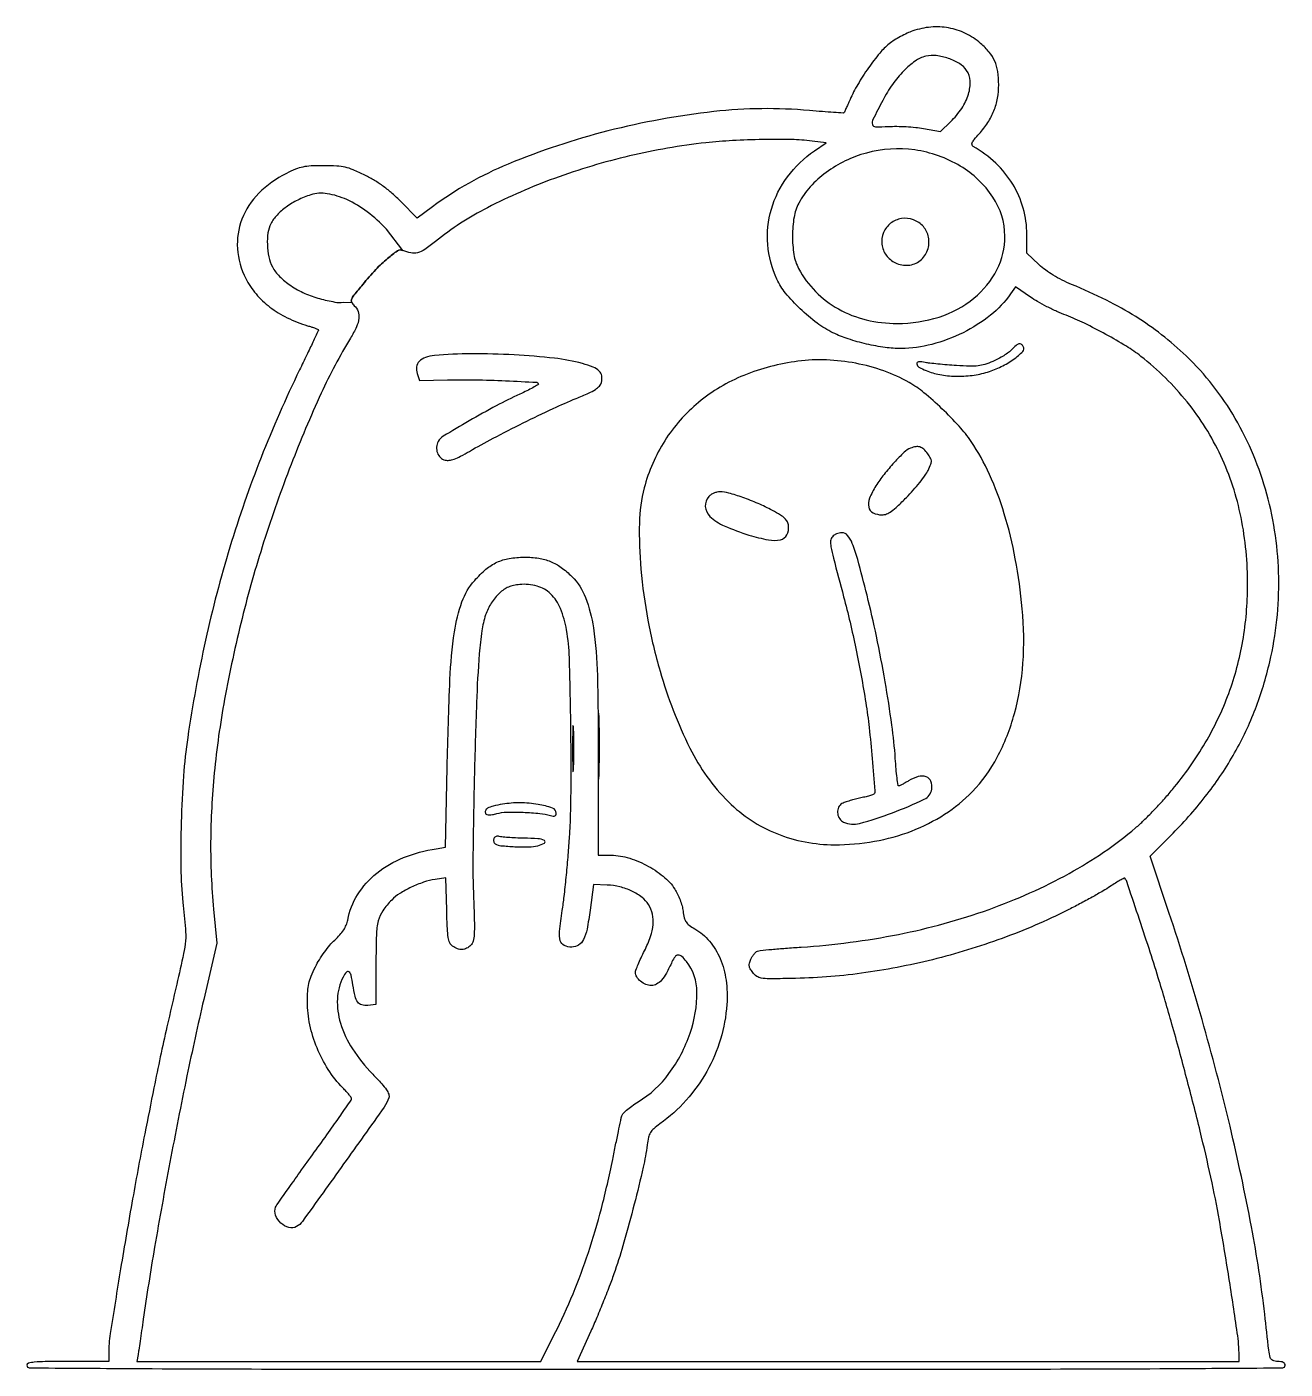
# Model space of a CAD drawing. Extents: x 0 to 492, y 0 to 525.
import ezdxf

# ---------------------------------------------------------------- set-up
doc = ezdxf.new("R2010")
doc.units = 0
doc.header["$MEASUREMENT"] = 0
doc.layers.add('OUTLINE', color=7, linetype='Continuous')

msp = doc.modelspace()

# ---------------------------------------------------------------- linework, layer by layer
at = {"layer": 'OUTLINE'}
for points in [[(306.023213, 492.073011, 0.04979), (268.657507, 491.650415, 0.034843), (227.199035, 484.086346, 0.035316), (188.22823, 471.140483, 0.061376), (158.586684, 454.407144), (152.673368, 450.036301), (146.220566, 456.520914, 0.018118), (142.879176, 459.6439, 0.021365), (139.49359, 462.340891, 0.02187), (135.962598, 464.685777, 0.020869), (132.185745, 466.752763, 0.012679), (127.556073, 468.896577, 0.045053), (124.453304, 469.918807, 0.044721), (121.206044, 470.372544, 0.012362), (116.051863, 470.5, 0.011538), (111.121186, 470.386205, 0.03931), (107.936454, 469.986899, 0.045516), (105.102136, 469.127874, 0.019602), (101.5, 467.5, 0.080312), (90.707793, 459.731167, 0.104797), (84.080415, 449.565952, 0.110973), (82.364799, 438.049512, 0.099133), (85.603252, 426.383469, 0.059329), (89.605241, 420.36635, 0.053415), (95.03897, 415.215979, 0.049955), (101.802792, 411.049688, 0.040441), (109.75, 407.954339, -0.008493), (111.379142, 407.436857, -0.013527), (112.751562, 406.933396, -0.007351), (113.862808, 406.47225, -0.299159), (114, 406.263476, -0.110554), (113.928745, 405.945152, -0.000248), (111.835839, 401.510181, -0.001642), (109.457069, 396.518427, -0.001018), (106.632644, 390.671763, 0.019342), (91.601284, 356.404884, 0.01982), (79.396626, 321.353821, 0.019582), (69.881772, 285.042565, 0.017904), (62.907666, 247, 0.018345), (61.262709, 231.943345, 0.010686), (60.34061, 213.793938, 0.010671), (60.197868, 196.061852, 0.023315), (61.01137, 182.5, -0.005042), (62.009951, 172.178701, -0.040294), (62.037764, 167.400506, -0.035186), (61.316636, 162.464427, -0.003306), (58.615743, 150.5, 0.001204), (54.782094, 133.84396, 0.003332), (52.190412, 122.097328, 0.003178), (49.689201, 110.015086, 0.001013), (46.11702, 92, 0.004281), (41.357987, 66.592352, 0.003444), (36.663084, 39.194577, 0.001954), (32.607518, 13.889625, 0.038771), (32, 6.066779), (32, 3), (16, 3, 0.002849), (7.167683, 2.949674, 0.020523), (2.916667, 2.726563, 0.04313), (0.618193, 2.309064, 0.338315), (0, 1.5, 0.412088), (0.972292, 0.520619, 0.000292), (41.25, 0.251524, 0.001373), (103.446928, 0.043097, 0.000151), (246, 0, 0.000151), (388.553072, 0.043097, 0.001373), (450.75, 0.251524, 0.000292), (491.027708, 0.520619, 0.412088), (492, 1.5, 0.150639), (491.80087, 2.145953, 0.125854), (491.260212, 2.622394, 0.083296), (490.348992, 2.910012, 0.034898), (489.061273, 3, -0.108053), (487.142365, 3.419588, -0.221772), (486.168467, 4.567025, -0.037779), (485.618951, 7.397304, -0.000805), (483.995127, 21.5, 0.018465), (478.835789, 55.648109, 0.011769), (470.443861, 94.940415, 0.011128), (459.498408, 136.722497, 0.010723), (446.579341, 178.5), (439.255741, 200.5), (448.155955, 209.5, 0.030669), (461.563212, 224.832644, 0.035795), (472.25308, 240.950318, 0.036615), (480.342319, 258.094256, 0.035021), (485.985443, 276.489336, 0.06103), (489.490269, 309.511859, 0.062772), (484.849697, 342.07679, 0.064469), (472.473289, 371.705265, 0.071105), (453.271664, 396.121061, 0.024501), (443.688094, 404.415467, 0.026586), (433.588072, 411.493563, 0.024689), (422.149139, 417.873052, 0.016514), (408.5, 424.072503, -0.018134), (404.786948, 425.773499, -0.020232), (401.34339, 427.682993, -0.021537), (398.289169, 429.727194, -0.029729), (395.75, 431.832841), (391, 436.273684), (391, 443.599329, 0.068523), (389.590205, 453.838013, 0.068508), (385.465722, 463.315503, 0.0669), (378.826898, 471.510549, 0.060527), (370.046552, 477.985585, -0.20408), (369.557405, 478.624171, -0.173093), (369.635846, 479.476543, -0.064262), (370.45188, 480.769778, -0.010866), (372.366523, 482.983937, 0.039885), (375.745212, 487.382709, 0.04894), (378.124644, 491.981727, 0.05005), (379.527367, 496.866551, 0.044935), (380, 502.115024, 0.03589), (379.625387, 507.327261, 0.067079), (378.468837, 511.388172, 0.070136), (376.321451, 514.879233, 0.042864), (372.923803, 518.333226, 0.063936), (367.008829, 522.210618, 0.068115), (360.430048, 524.365434, 0.067494), (353.461538, 524.684281, 0.061014), (346.403561, 523.173006, 0.025768), (344.153527, 522.262973, 0.015768), (341.59708, 520.972746, 0.015793), (339.139704, 519.531233, 0.026946), (337.197773, 518.156639, 0.052455), (333.487815, 514.525468, 0.019591), (329.059279, 508.72582, 0.019727), (324.880682, 502.256804, 0.030607), (321.854987, 496.342447, -0.001963), (321.026525, 494.465165, -0.002952), (320.287898, 492.835019, -0.001193), (319.643456, 491.443536, -0.066369), (319.489289, 491.202298, -0.23719), (319.236257, 491.094174, -0.000657), (315.429943, 491.335268, -0.003656), (311.107675, 491.646494, -0.002249)], [(351.5, 513.279284, 0.095011), (347.339741, 511.389224, 0.045529), (342.861341, 507.56412, 0.040186), (338.492945, 502.299093, 0.032051), (334.646675, 496, 0.00512), (330.846522, 488.589922, 0.173458), (330.612824, 486.65385, 0.346404), (331.770792, 485.716507, 0.017502), (336.957426, 485.827752, -0.017622), (340.105503, 485.894518, -0.010634), (343.835524, 485.762786, -0.010646), (347.540347, 485.473739, -0.018317), (350.606755, 485.054793), (357.301885, 483.888887), (361.168084, 487.66413, 0.052412), (365.534173, 492.92657, 0.071543), (368.183097, 498.480967, 0.087056), (368.849639, 503.640065, 0.142407), (367.439296, 507.783205, 0.102643), (364.645826, 510.412928, 0.054704), (360.336341, 512.448834, 0.054097), (355.599333, 513.527826, 0.088442)], [(235.692339, 474.33115, 0.029545), (206.347032, 465.544977, 0.031075), (180.097965, 454.070289, 0.050672), (159.726684, 440.854275, -0.019827), (155.578017, 437.784003, -0.083215), (152.770336, 436.491532, -0.114334), (150.169727, 436.393474, -0.054857), (146.960584, 437.384751, 0.25537), (144.919256, 437.198773, 0.028529), (141.064028, 434.280459, 0.027903), (136.440574, 429.879187, 0.01613), (131.364984, 424.115079, 0.00444), (127.887522, 419.822101, 0.072445), (126.957446, 418.224892, 0.220098), (127.015572, 417.077394, 0.084418), (128.008815, 415.777161, -0.117323), (129.505884, 413.527614, -0.117588), (129.827808, 410.846834, -0.079273), (128.885, 407.476973, -0.028727), (126.547233, 403.077754, 0.028839), (115.111798, 381.546819, 0.015322), (103.35278, 353.728328, 0.01478), (92.592717, 323.283561, 0.016763), (84.136388, 293.5, 0.015402), (77.329312, 261.922735, 0.021003), (73.28029, 233.089774, 0.022759), (71.871955, 206.034401, 0.025056), (73.015623, 179.823598), (74.267809, 166.5), (69.166165, 144.5, 0.005996), (62.612606, 114.61471, 0.00423), (55.93512, 80.881245, 0.004265), (49.946538, 47.675923, 0.00703), (45.519644, 19.5, -0.000465), (44.885508, 15.086797, -0.000554), (44.278612, 10.923438, -0.000478), (43.759419, 7.412516, -0.003584), (43.499747, 5.75), (43.05, 3), (122.016646, 3), (200.983293, 3), (206.35829, 13.75, 0.017576), (213.552659, 29.499283, 0.018056), (219.553217, 45.575439, 0.01714), (224.633194, 62.796117, 0.012973), (229.061543, 82, -0.00032), (230.227491, 87.712749, -0.000432), (231.290306, 92.880479, -0.000292), (232.188631, 97.216592, -0.004691), (232.506667, 98.678227, -0.12324), (233.075089, 99.800366, -0.031616), (234.512539, 101.261203, -0.02803), (236.528426, 102.872162, -0.01807), (239.026967, 104.516382, 0.097954), (251.076477, 115.544723, 0.076101), (259.339191, 131.322415, 0.082877), (262.02529, 147.439891, 0.168128), (257.870489, 159.437517, 0.043174), (256.080824, 161.347797, 0.193634), (254.668855, 161.861859, 0.224564), (253.432827, 161.225929, 0.058078), (252.254313, 159.25, -0.018477), (250.068839, 154.824645, -0.055708), (248.152149, 152.064506, -0.087664), (246.251002, 150.534513, -0.126357), (244.169686, 150, -0.095202), (241.99099, 150.418626, -0.078804), (239.957202, 151.62931, -0.083829), (238.503906, 153.322508, -0.136344), (238, 155.136075, -0.090527), (238.166485, 156.048072, -0.008115), (239.02722, 158.21974, -0.010353), (240.157659, 160.790451, -0.0079), (241.496919, 163.557334, 0.031799), (243.867082, 169.116499, 0.062888), (244.883255, 173.796102, 0.077895), (244.608295, 177.878165, 0.081391), (243.093977, 181.613491, 0.092401), (240.544802, 184.451353, 0.053022), (236.607475, 186.858371, 0.049383), (231.878766, 188.552823, 0.050596), (226.948197, 189.269221), (221.607255, 189.5), (220.25271, 179.5, -0.014324), (219.025138, 172.048779, -0.066692), (217.636874, 167.930204, -0.133592), (215.746458, 165.791753, -0.14635), (213.099392, 165, -0.10771), (210.088314, 165.656261, -0.225436), (208.58245, 167.45081, -0.090935), (208.311832, 171.135153, -0.010778), (209.37617, 179.301098, 0.009354), (210.106203, 184.780389, 0.003888), (210.89585, 192.204073, 0.003845), (211.618902, 200.171452, 0.004959), (212.154065, 207.5, 0.014238), (212.785783, 225.801668, 0.004969), (212.682781, 252.159142, 0.003702), (212.131298, 278.108969, 0.03628), (211.025578, 289, 0.052073), (208.629106, 297.404873, 0.105065), (204.807885, 303.097534, 0.124971), (199.501738, 306.146984, 0.092449), (192.731793, 306.74825, 0.029032), (190.292448, 306.369989, 0.047392), (188.298127, 305.738615, 0.050224), (186.540469, 304.774566, 0.037871), (184.823248, 303.3923, 0.062569), (181.574725, 299.475232, 0.061355), (179.37041, 294.851151, 0.044874), (177.906098, 288.669493, 0.016277), (176.912423, 279.701716, 0.010554), (175.827806, 260.592269, 0.003041), (174.954589, 231.008209, 0.002937), (174.438516, 201.607508, 0.012383), (174.669388, 183.969148, -0.002686), (174.983499, 174.301942, -0.021737), (174.910941, 169.866688, -0.050458), (174.497485, 167.315286, -0.131733), (173.576291, 165.719148, -0.078681), (171.946096, 164.534637, -0.107674), (170.196638, 164.075232, -0.102588), (168.35114, 164.37719, -0.066104), (166.44113, 165.417305, -0.129275), (165.383303, 166.717427, -0.066515), (164.772742, 168.740958, -0.029386), (164.417535, 172.230062, -0.004097), (164.166872, 179.491158), (163.833744, 192.147707), (159.666872, 191.484613, 0.042131), (155.147505, 190.368951, 0.029139), (150.262511, 188.392309, 0.029544), (145.810131, 185.94938, 0.057717), (142.657148, 183.419404, 0.044479), (139.182133, 179.21227, 0.090056), (137.429341, 175.306785, 0.052914), (136.67398, 169.80744, 0.007693), (136.5, 158.5), (136.5, 142.5), (133.31644, 142.191597, -0.089931), (130.941303, 142.388725, -0.172371), (129.386368, 143.460691, -0.099987), (128.338853, 145.765861, -0.019596), (127.483308, 150.262297, 0.017802), (126.788594, 153.986157, 0.172182), (125.946181, 155.326671, 0.406605), (124.942489, 155.222258, 0.055476), (123.660836, 153.282696, 0.108323), (121.416351, 144.752265, 0.084565), (122.635464, 135.223478, 0.071105), (127.320316, 125.219002, 0.047505), (135.234221, 115.32895, -0.007994), (138.738221, 111.596256, -0.034548), (140.622909, 109.211251, -0.063036), (141.507717, 107.485559, -0.165281), (141.535561, 106.112044, -0.077746), (139.687598, 102.405602, -0.00092), (123.871101, 80.228933, -0.000678), (107.723494, 57.74038, -0.109562), (105.449964, 55.712061, -0.198526), (102.475945, 55.358737, -0.119095), (99.326344, 57.123723, -0.115932), (97.27292, 60.176619, -0.183955), (97.280907, 63.289648, -0.061017), (97.772113, 64.21437, -0.000652), (101.923684, 70.13573, -0.002056), (106.752804, 76.94471, -0.001335), (112.388754, 84.778184, 0.001588), (117.99021, 92.572039, 0.002557), (122.707946, 99.252442, 0.000448), (126.836959, 105.174417, 0.153174), (127, 105.694138, 0.161587), (126.856069, 106.127877, 0.009425), (125.990271, 107.244234, 0.013499), (124.879501, 108.548351, 0.009472), (123.562623, 109.957837, -0.049844), (117.844139, 117.164272, -0.045335), (113.453636, 125.585989, -0.045482), (110.66474, 134.631914, -0.050982), (109.698355, 143.690302, -0.016785), (109.817305, 147.768467, -0.040888), (110.249918, 150.742367, -0.040956), (111.160235, 153.603355, -0.016889), (112.833266, 157.312879, -0.024617), (114.366394, 160.075158, -0.01711), (116.352557, 163.040702, -0.0173), (118.464389, 165.767698, -0.033147), (120.370044, 167.773446, 0.022925), (122.410161, 169.834712, 0.039583), (123.87956, 171.746596, 0.046244), (124.868667, 173.629324, 0.051511), (125.451964, 175.59564, -0.094993), (129.350717, 185.50429, -0.082346), (136.796074, 193.847292, -0.074247), (147.298277, 199.99575, -0.057659), (160.089848, 203.484143), (163.679697, 204.030537), (164.3614, 235.265268, -0.004878), (165.445603, 269.588271, -0.026133), (167.194518, 288.220994, -0.049929), (170.143892, 299.986506, -0.094377), (175.100441, 308.376767, -0.037327), (179.52573, 312.705686, -0.065693), (183.83005, 315.455973, -0.06751), (188.616485, 316.950036, -0.041709), (194.5, 317.447643, -0.036966), (200.134391, 317.036214, -0.059759), (204.766538, 315.773334, -0.060658), (208.92064, 313.467616, -0.039401), (213.102036, 309.897964, -0.105134), (218.452171, 301.6584, -0.055876), (221.531633, 289.833554, -0.030071), (223.077398, 271.25365, -0.006136), (223.42753, 238.25), (223.365584, 201), (227.647845, 201, -0.070044), (234.746951, 200.000594, -0.049881), (242.217812, 197.021846, -0.050458), (248.838907, 192.684787, -0.078863), (253.386428, 187.63039, -0.033738), (254.424668, 185.764677, -0.020942), (255.397528, 183.453855, -0.02098), (256.169609, 181.081583, -0.035217), (256.590461, 179.029606, 0.026001), (257.076146, 176.418063, 0.087315), (257.767003, 174.828774, 0.088831), (258.952044, 173.585539, 0.02749), (261.126718, 172.169459, -0.088324), (266.897738, 167.324151, -0.073914), (271.073703, 160.49189, -0.066609), (273.389343, 152.060655, -0.051622), (273.692992, 142.53528, -0.055414), (271.209837, 129.042603, -0.054744), (265.818782, 116.365667, -0.054612), (257.790341, 105.133915, -0.054627), (247.521286, 95.907902, 0.022552), (245.10182, 93.99934, 0.079363), (243.829582, 92.487073, 0.080107), (243.097919, 90.661279, 0.023249), (242.56881, 87.664891, -0.024751), (240.996404, 78.913788, -0.005818), (237.475719, 64.458972, -0.0063), (233.478283, 49.62047, -0.014465), (230.007564, 38.583637, -0.007462), (228.038935, 33.16579, -0.004285), (225.512763, 26.691574, -0.00428), (222.86219, 20.22773, -0.007119), (220.505247, 14.833637), (215.132617, 3), (344.566309, 3), (474, 3), (473.979586, 5.25, 0.033752), (473.297387, 14.144313, 0.003175), (470.01346, 35.817042, 0.004473), (466.282684, 58.129244, 0.009998), (462.957272, 75, 0.006645), (458.784619, 92.990885, 0.004157), (453.445786, 113.942573, 0.004148), (447.728298, 134.917849, 0.006342), (442.389474, 153, 0.003556), (438.774078, 164.408469, 0.002356), (434.468901, 177.455813, 0.000467), (430.034395, 190.644359, 0.086918), (429.349689, 191.90159, 0.360341), (429.068071, 191.960727, 0.005804), (427.53754, 191.131852, 0.012152), (425.723057, 190.063218, 0.007393), (423.629381, 188.71727, -0.015176), (420.795312, 186.957071, -0.004843), (416.476822, 184.508811, -0.004828), (411.611272, 181.873428, -0.005369), (406.864305, 179.426136, -0.028743), (381.322049, 168.391395, -0.026974), (354.140336, 160.090298, -0.027064), (326.319589, 154.787465, -0.029458), (298.867426, 152.715463, -0.002861), (290.26649, 152.623324, -0.040065), (287.183153, 152.855311, -0.112243), (285.385492, 153.570685, -0.08065), (283.818458, 155.069761, -0.029387), (282.832791, 156.54875, -0.097029), (282.448767, 157.649607, -0.105039), (282.5237, 158.764319, -0.037792), (283.074767, 160.26475, -0.032844), (283.636124, 161.30915, -0.0323), (284.33224, 162.277186, -0.034048), (285.053271, 163.041786, -0.095347), (285.675851, 163.429107, -0.066843), (286.718886, 163.676542, -0.001913), (291.282793, 164.11422, -0.003847), (296.669103, 164.568212, -0.002634), (302.790401, 165.004329, 0.032343), (340.819136, 169.996274, 0.03688), (376.205486, 179.748303, 0.03938), (407.559459, 193.801194, 0.05091), (433.537953, 211.643099, 0.017334), (436.660956, 214.484431, 0.007982), (440.535554, 218.385758, 0.007894), (444.484483, 222.622866, 0.010841), (447.89053, 226.563664, 0.039292), (460.776339, 244.902047, 0.045274), (469.946875, 264.206664, 0.045713), (475.429405, 284.681159, 0.041457), (477.341408, 306.5, 0.050946), (474.754173, 333.016686, 0.059446), (466.850414, 357.042545, 0.060701), (453.694427, 378.128599, 0.056836), (435.5966, 395.966788, 0.028566), (429.914524, 399.917059, 0.012361), (421.943107, 404.541412, 0.012411), (413.522553, 408.883912, 0.021637), (406.313103, 412.0006, -0.016299), (402.777042, 413.484671, -0.011247), (398.871325, 415.383205, -0.011353), (395.194373, 417.380759, -0.022679), (392.401072, 419.154324), (386.622663, 423.202113), (384.623407, 420.351057, -0.07237), (376.804962, 412.059528, -0.052061), (366.051322, 405.223699, -0.051152), (353.878304, 400.641805, -0.062643), (341.837968, 399.035129, -0.036412), (335.598868, 399.442855, -0.022154), (328.328376, 400.783525, -0.022089), (321.154482, 402.77531, -0.034319), (315.201887, 405.177771, -0.048329), (308.990778, 408.975584, -0.029013), (302.392966, 414.571208, -0.029108), (296.672249, 420.697277, -0.064866), (293.271761, 426.079847, -0.088469), (289.691308, 439.680464, -0.091498), (291.100729, 453.511597, -0.089602), (297.410098, 466.158195, -0.080729), (307.942804, 476.334612), (312.5, 479.5), (307, 480.151103, 0.024279), (298.958551, 480.709149, 0.009331), (287.756791, 480.732389, 0.009375), (275.898495, 480.313175, 0.013761), (265.5, 479.462688, 0.030688)], [(301.840056, 455.863168, 0.080434), (299.9669, 450.34914, 0.041059), (299.345245, 443.042983, 0.041077), (299.924864, 435.748831, 0.081966), (301.768138, 430.277804, 0.07297), (308.372598, 421.299434, 0.070735), (317.342069, 414.485608, 0.067952), (328.19401, 410.242425, 0.059328), (340.307606, 408.8, 0.077358), (356.673107, 411.347264, 0.09362), (370.323121, 418.724988, 0.104404), (379.298411, 429.811856, 0.121005), (382.409132, 443, 0.145904), (377.712363, 458.239293, 0.110961), (364.992563, 470.35434, 0.100875), (347.157656, 476.642435, 0.100578), (328.26455, 475.458408, 0.046566), (320.015755, 472.389875, 0.047254), (312.520492, 467.859844, 0.049268), (306.301607, 462.220868, 0.062031)], [(127.015572, 417.077394, -0.220098), (126.957446, 418.224892, -0.072445), (127.887522, 419.822101, -0.00444), (131.364984, 424.115079, -0.01613), (136.440574, 429.879187, -0.027903), (141.064028, 434.280459, -0.028529), (144.919256, 437.198773, -0.25537), (146.960584, 437.384751), (140.562578, 445.709542, 0.043957), (133.093976, 452.474817, 0.055769), (125.100981, 457.23078, 0.064785), (117.447276, 459.564316, 0.119472), (110.993526, 459.103588, 0.037189), (105.911073, 457.053365, 0.042433), (101.420894, 454.346008, 0.046237), (97.821044, 451.189901, 0.069819), (95.404986, 447.79966, 0.085521), (94.281183, 444.28081, 0.043819), (94.044684, 439.640163, 0.043166), (94.63314, 434.877854, 0.065725), (96.022854, 430.955202, 0.08267), (98.770324, 427.239593, 0.044156), (103.221006, 423.634095, 0.041458), (108.669688, 420.588148, 0.043513), (114.460099, 418.540491, 0.016017), (120.425912, 417.200778, 0.086159), (123.74057, 417.144504)], [(337.711637, 447.987814, 0.129185), (334.944531, 444.327634, 0.129131), (334.333503, 439.779371, 0.127659), (336.037597, 435.478478, 0.124777), (339.630335, 432.505176, 0.132718), (344.662985, 431.593688, 0.145373), (349.273031, 433.400042, 0.144518), (352.167676, 437.441156, 0.130732), (352.551317, 442.578151, 0.134515), (350.546437, 446.698336, 0.125892), (346.675262, 449.346953, 0.124722), (341.977725, 449.824954, 0.130676)], [(351.25, 393.572688, 0.052446), (348.685798, 393.81411, 0.446442), (348.009919, 393.043641, 0.233517), (348.832734, 391.783644, 0.034439), (351.634023, 390.379555, 0.055144), (356.928912, 388.824813, 0.038178), (363.145546, 388.206664, 0.037093), (369.613667, 388.539166, 0.042368), (375.671562, 389.831622, 0.040683), (381.002934, 391.937624, 0.04104), (385.906456, 394.874022, 0.043054), (389.392405, 397.856078, 0.345507), (389.61257, 399.817859, 0.099774), (388.782916, 400.704041, 0.225102), (387.898931, 400.861813, 0.117242), (386.784264, 400.253411, 0.020894), (385.075925, 398.580818, -0.046478), (383.852642, 397.499842, -0.017907), (381.974278, 396.228472, -0.017548), (379.825763, 394.986543, -0.020695), (377.708582, 393.969981, -0.026183), (374.593922, 392.819243, -0.046899), (371.927258, 392.256934, -0.035193), (368.727117, 392.116889, -0.009058), (363.556971, 392.348352, -0.004436), (359.851175, 392.614613, -0.00464), (356.205798, 392.943136, -0.004461), (353.062864, 393.284152, -0.02042)], [(159.357716, 396.273058, 0.060419), (155.830199, 395.515368, 0.119325), (153.432204, 393.979014, 0.153548), (152.361294, 391.810744, 0.124955), (152.607089, 389.219718), (153.578963, 386.5), (164.539481, 386.758588, -0.010282), (175.133202, 386.790628, -0.006953), (187.205887, 386.410871, -0.001404), (199.357698, 385.825206, -0.39944), (199.99983, 385.149307, -0.268495), (199.794668, 384.795004, -0.005127), (197.870072, 383.715816, -0.010944), (195.528807, 382.500178, -0.006928), (192.74983, 381.181129, 0.014983), (183.537718, 376.62532, 0.009136), (172.929353, 370.726061, 0.004276), (162.8115, 364.738786, 0.133903), (160.826027, 362.656859, 0.108165), (160.201621, 360.485211, 0.106004), (160.534323, 358.234179, 0.111594), (161.733901, 356.404136, 0.131347), (163.540433, 355.400496, 0.098643), (165.113047, 355.322975, 0.049618), (167.048237, 355.810007, 0.033352), (169.567614, 356.912161, 0.011435), (173.061739, 358.829793, -0.010663), (182.295915, 363.916219, -0.005472), (194.071075, 369.915498, -0.005444), (205.796224, 375.570369, -0.01251), (214.768633, 379.507133, 0.007865), (219.659749, 381.599214, 0.036713), (222.357894, 383.049841, 0.068332), (223.893278, 384.351362, 0.121922), (224.665887, 385.804924, 0.101234), (224.777027, 388.322123, 0.159812), (223.797998, 390.227706, 0.101615), (221.462611, 391.746837, 0.027148), (217.231441, 393.148515, 0.038898), (206.29862, 395.226809, 0.014041), (190.521906, 396.523682, 0.014213), (173.792555, 396.950566, 0.021997)], [(262.647584, 377.983364, 0.079441), (249.43718, 362.999428, 0.077209), (241.398579, 344.5, 0.058909), (239.501987, 330.856301, 0.026618), (240.094708, 312.781539, 0.024961), (242.833011, 292.758589, 0.024209), (247.571727, 272.89939, 0.043735), (259.241208, 242.81808, 0.082781), (274.364458, 221.753019, 0.101039), (293.193409, 209.37493, 0.095006), (315.792158, 205.011869, 0.043656), (331.390567, 206.356339, 0.048792), (345.923329, 210.390061, 0.050924), (358.850166, 216.956661, 0.056542), (369.692111, 225.809392, 0.07269), (379.42954, 239.221618, 0.054081), (386.136523, 256.271101, 0.049376), (389.479222, 275.973428, 0.040895), (389.216119, 297.262157, 0.022137), (386.494521, 316.805437, 0.028501), (382.191347, 334.418444, 0.031415), (376.408042, 349.810138, 0.043646), (369.228162, 362.662111, 0.035374), (364.498497, 368.663712, 0.018186), (357.800762, 375.508922, 0.018103), (350.743661, 381.745037, 0.042118), (344.936698, 385.746224, 0.044546), (335.098361, 390.259576, 0.03795), (324.075577, 393.253473, 0.037627), (312.622292, 394.566337, 0.041751), (301.5, 394.070605, 0.064244), (280.355078, 388.529147, 0.076411)], [(345.48833, 360.06894, 0.093785), (343.028708, 358.466045, 0.016302), (339.137061, 354.481581, 0.018494), (335.162247, 349.800924, 0.025473), (331.974825, 345.299251, 0.045353), (329.503611, 340.488431, 0.148427), (329.188586, 336.965509, 0.231249), (330.865989, 334.804315, 0.114563), (334.330281, 334, 0.096803), (336.115476, 334.348893, 0.057316), (338.02577, 335.393767, 0.035173), (340.421419, 337.352273, 0.009668), (343.903848, 340.762943, 0.01308), (346.581409, 343.635292, 0.012684), (349.133524, 346.672715, 0.012693), (351.240864, 349.456088, 0.044928), (352.378127, 351.384415, 0.013017), (353.472888, 353.855554, 0.103105), (353.702416, 355.078565, 0.130454), (353.390633, 356.165238, 0.025506), (352.248581, 357.871472, 0.044011), (350.66324, 359.647188, 0.110378), (349.177163, 360.526208, 0.119825), (347.537354, 360.650695, 0.057009)], [(266.654988, 341.171259, 0.201988), (265.28713, 337.266567, 0.188316), (267.073675, 333.411175, 0.089422), (272.711, 329.667431, 0.02729), (282.355335, 326.111001, 0.0263), (289.935176, 324.20674, 0.105618), (294.685985, 324.287086, 0.217047), (297.158696, 326.185767, 0.151817), (297.822258, 329.689528, 0.08627), (297.358558, 331.264789, 0.08796), (296.392447, 332.57915, 0.053905), (294.637402, 333.923792, 0.0135), (291.5, 335.716226, 0.019984), (285.914428, 338.428835, 0.017838), (279.91664, 340.799872, 0.017445), (274.461551, 342.522692, 0.067859), (270.960816, 343, 0.058895), (269.824498, 342.865686, 0.041603), (268.602507, 342.462807, 0.042026), (267.482398, 341.871626, 0.066497)], [(340.886469, 228.003738, -0.377063), (340.623597, 228.232008, -0.003099), (340.245766, 231.158911, -0.008822), (339.881742, 234.628431, -0.005328), (339.566908, 238.75, 0.01815), (338.230141, 251.825687, 0.008313), (335.585997, 268.769882, 0.00821), (332.202195, 286.570951, 0.011069), (328.521516, 302.549245, 0.003702), (324.860248, 316.540365, 0.029895), (322.75282, 322.833879, 0.077289), (320.89351, 325.955717, 0.223451), (318.673471, 327, 0.055438), (317.649607, 326.886128, 0.043219), (316.582, 326.546603, 0.044461), (315.631279, 326.047829, 0.076663), (314.963917, 325.456522, 0.150756), (314.290004, 323.833078, 0.070007), (314.39503, 321.530312, 0.017594), (315.383257, 317.122404, 0.000782), (319.362387, 302, -0.006857), (321.863412, 292.003068, -0.006373), (324.154312, 281.694993, -0.006274), (326.216659, 271.164457, -0.006123), (328.031961, 260.5, -0.011343), (329.329193, 250.853398, -0.005804), (330.541018, 238.699939, -0.001228), (331.622191, 226.058453, -0.225615), (331.168591, 224.856782, -0.112819), (330.662345, 224.55238, -0.008254), (329.100809, 224.069041, -0.011182), (327.197496, 223.560061, -0.008228), (325.068205, 223.07835, 0.013147), (322.891989, 222.563471, 0.015092), (320.844776, 221.955239, 0.014288), (319.149338, 221.341053, 0.079315), (318.318205, 220.849123, 0.140697), (317.208694, 219.222173, 0.117841), (317.032055, 217.133159, 0.116035), (317.821112, 215.164934, 0.133523), (319.373906, 213.875499, 0.175346), (325.608581, 213.373382, 0.023058), (338.447711, 217.527335, 0.020715), (350.864464, 222.783516, 0.252178), (353.826764, 226.805042, 0.131172), (353.463061, 229.820529, 0.215825), (351.641941, 231.568064, 0.155584), (348.565302, 231.663343, 0.067549), (344.77417, 230.003738, -0.007643), (343.475313, 229.238809, -0.010454), (342.281563, 228.59278, -0.007509), (341.271142, 228.092021, -0.110194)], [(223.522865, 230.724386, 0.928931), (223.631422, 230.719475, 0.023005), (223.747256, 232.30642, 0.004177), (223.845946, 237.638705, 0.002552), (223.877722, 243.932819, 0.002557), (223.84548, 250.168724, 0.00454), (223.745979, 255.30642, 0.035335), (223.630957, 256.463473, 0.90624), (223.521437, 256.455636, 0.005568), (223.447485, 251.752615, 0.001161), (223.428789, 243.5, 0.001136), (223.44798, 235.25641, 0.005961)], [(213.505604, 233.637385, 0.898123), (213.621107, 233.630083, 0.032437), (213.744755, 234.797482, 0.006295), (213.849701, 238.533582, 0.003909), (213.883365, 242.920193, 0.003921), (213.848787, 247.250287, 0.00707), (213.742454, 250.797482, 0.058571), (213.619935, 251.55133, 0.852078), (213.503029, 251.537385, 0.008418), (213.424473, 248.242314, 0.001786), (213.40479, 242.5, 0.001734), (213.425499, 236.766482, 0.009257)], [(182.304294, 220.116495, 0.069028), (180.165584, 219.284296, 0.170061), (179.300605, 218.307919, 0.23986), (179.39499, 217.169909, 0.18883), (179.89755, 216.792632, 0.069346), (180.793026, 216.673538, 0.046613), (182.064784, 216.80038, 0.01921), (183.751813, 217.19714, -0.062085), (187.545883, 217.752679, -0.014089), (194.062355, 217.70838, -0.014653), (200.61467, 217.286631, -0.051619), (204.75, 216.462436, 0.03235), (205.832373, 216.203065, 0.133063), (206.497527, 216.26581, 0.210269), (206.868483, 216.627771, 0.096087), (207, 217.305817, 0.321269), (205.528845, 219.359096, 0.039789), (199.879695, 220.788599, 0.040047), (192.856737, 221.410039, 0.043603), (186.025987, 220.869652, 0.016789)], [(182.626433, 207.468883, 0.077294), (182.50021, 206.882798, 0.0766), (182.557289, 206.28415, 0.081909), (182.783739, 205.76514, 0.111042), (183.148061, 205.408493, 0.114959), (185.387009, 204.654931, 0.012445), (190.864868, 204.266127, 0.015402), (196.385651, 204.182384, 0.060421), (199.754684, 204.644548, 0.063212), (202.344937, 205.68899, 0.589576), (202.34098, 206.636016, 0.107876), (199.839045, 207.372443, 0.01468), (194.354771, 207.602807, -0.006386), (191.124261, 207.684857, -0.008192), (188.155112, 207.846979, -0.006522), (185.68115, 208.055219, -0.067449), (184.68753, 208.289664, 0.091125), (184.065419, 208.405867, 0.095763), (183.45421, 208.289567, 0.099593), (182.948735, 207.960194, 0.107499)]]:
    msp.add_lwpolyline(points, format="xyb", close=True, dxfattribs=at)

doc.saveas('drawing.dxf')
